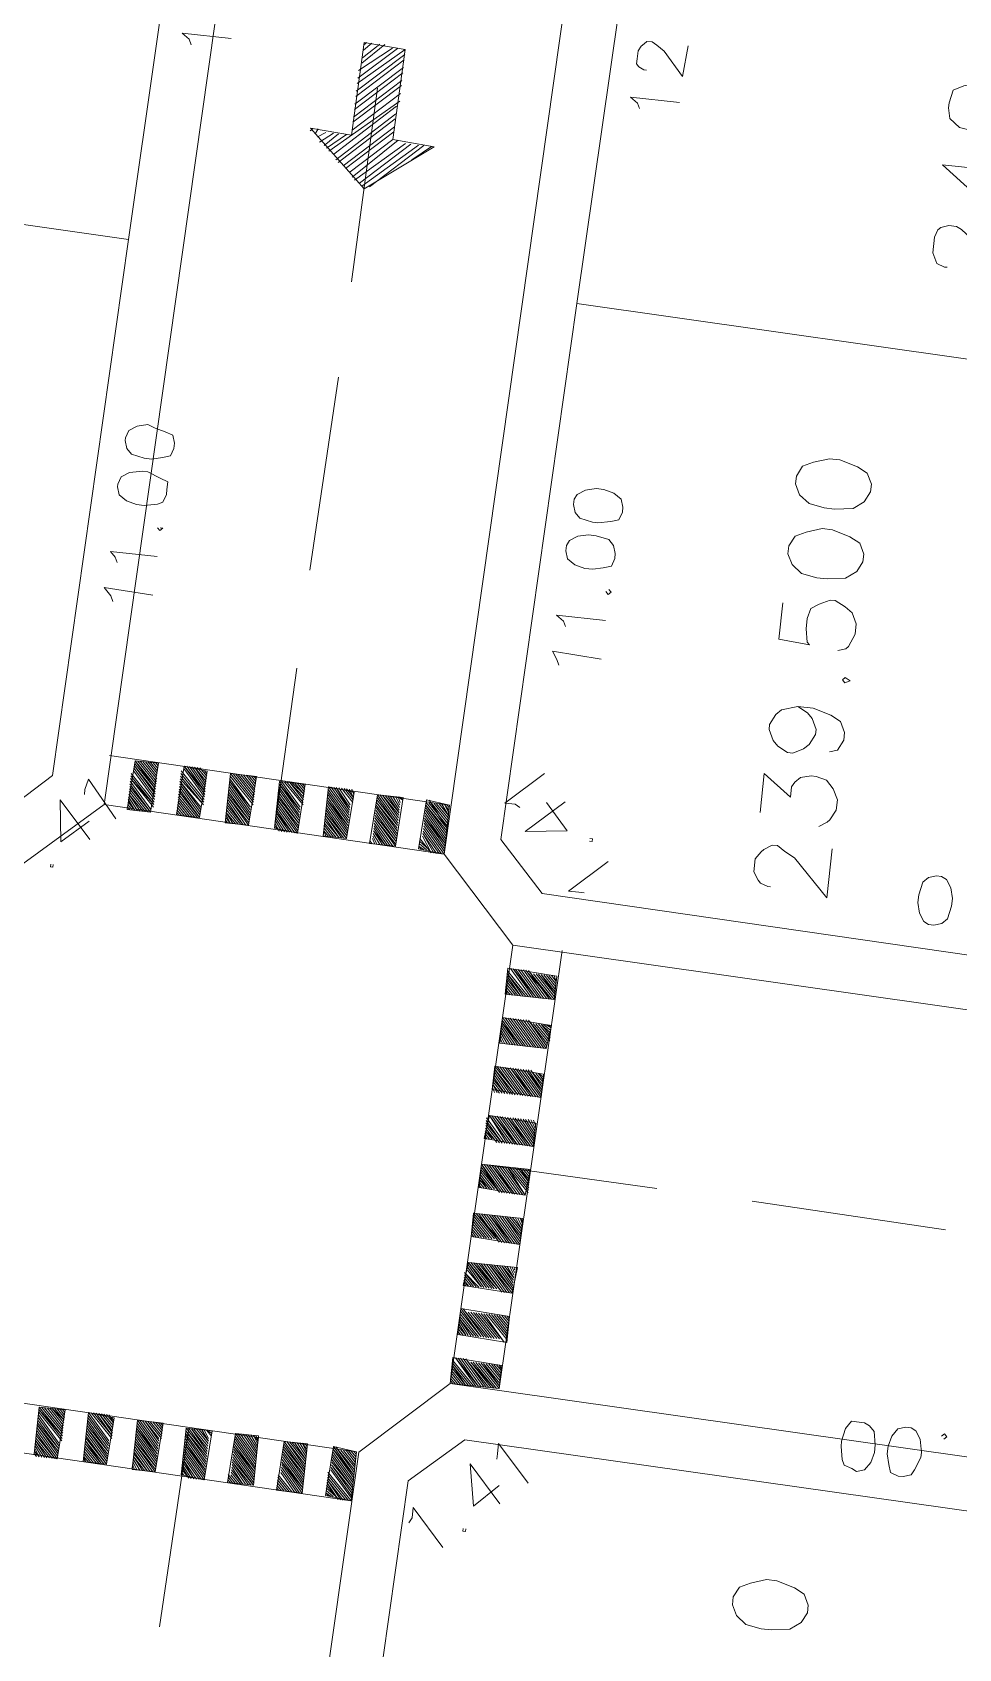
# Model space of a CAD drawing. Header units: metres. Extents: x -977055 to 805873, y -1033982 to 242021.
# Drawn here: x 2523.39 to 2542.32, y 865.4 to 898.43 of the extents above; entities that cross this region are included whole.
import ezdxf

# ---------------------------------------------------------------- set-up
doc = ezdxf.new("R2010")
doc.units = ezdxf.units.M
for name, color, linetype in [('PDF_acera', 7, 'Continuous'), ('PDF_areas por lote', 7, 'Continuous'), ('PDF_COTAS', 7, 'Continuous'), ('PDF_linea de centro', 7, 'Continuous'), ('PDF_LOTES', 7, 'Continuous'), ('PDF_PASO DE CEBRA', 7, 'Continuous'), ('PDF_VIAS', 7, 'Continuous')]:
    doc.layers.add(name, color=color, linetype=linetype)

# ---------------------------------------------------------------- blocks, each defined once
blk = doc.blocks.new('CALLE')
at = {"layer": 'PDF_acera', "lineweight": 9}
for points in [[(-129.421152, -59.69376), (-128.0664, -58.42368), (-71.378496, -60.3288), (-70.108416, -61.683552), (-71.166816, -92.800512), (-72.521568, -94.070592), (-129.209472, -92.165472), (-130.479552, -90.768384)], [(-129.421152, -97.753824), (-72.690912, -99.658944), (-71.420832, -101.013696), (-72.479232, -132.130656), (-73.833984, -133.400736), (-130.564224, -131.495616), (-131.834304, -130.140864), (-130.775904, -99.023904)]]:
    blk.add_lwpolyline(points, close=True, dxfattribs=at)
blk.add_lwpolyline([(-236.319552, -99.828288), (-218.538432, -128.48976), (-140.386176, -131.156928), (-139.031424, -129.886848), (-137.973024, -98.769888), (-139.243104, -97.415136), (-233.102016, -94.1976)], dxfattribs=at)
at = {"layer": 'PDF_areas por lote', "lineweight": 9}
for points in [[(-129.378816, -103.08816), (-129.378816, -103.045824), (-129.33648, -102.918816), (-129.294144, -102.87648), (-129.167136, -102.791808), (-128.955456, -102.791808), (-128.828448, -102.87648), (-128.786112, -102.918816), (-128.70144, -103.045824), (-128.70144, -103.130496), (-128.786112, -103.257504), (-128.870784, -103.426848), (-129.463488, -104.019552), (-128.659104, -104.019552)], [(-128.193408, -102.791808), (-127.558368, -102.791808), (-127.897056, -103.257504), (-127.727712, -103.257504), (-127.64304, -103.29984), (-127.558368, -103.384512), (-127.516032, -103.553856), (-127.516032, -103.638528), (-127.558368, -103.807872), (-127.685376, -103.93488), (-127.85472, -104.019552), (-128.024064, -104.019552), (-128.193408, -103.93488), (-128.235744, -103.892544), (-128.320416, -103.765536)], [(-126.415296, -103.215168), (-126.499968, -103.384512), (-126.58464, -103.469184), (-126.753984, -103.553856), (-126.838656, -103.553856), (-127.008, -103.469184), (-127.092672, -103.384512), (-127.177344, -103.215168), (-127.177344, -103.130496), (-127.092672, -102.961152), (-127.008, -102.87648), (-126.838656, -102.791808), (-126.753984, -102.791808), (-126.58464, -102.87648), (-126.499968, -102.961152), (-126.415296, -103.215168), (-126.415296, -103.469184), (-126.499968, -103.765536), (-126.58464, -103.93488), (-126.753984, -104.019552), (-126.880992, -104.019552), (-127.050336, -103.93488), (-127.092672, -103.807872)], [(-124.764192, -102.791808), (-125.356896, -102.791808), (-125.399232, -103.29984), (-125.356896, -103.257504), (-125.145216, -103.215168), (-124.975872, -103.215168), (-124.806528, -103.257504), (-124.721856, -103.384512), (-124.637184, -103.553856), (-124.637184, -103.638528), (-124.721856, -103.807872), (-124.806528, -103.93488), (-124.975872, -104.019552), (-125.145216, -104.019552), (-125.356896, -103.93488), (-125.399232, -103.892544), (-125.441568, -103.765536)], [(-119.048832, -104.866272), (-119.048832, -104.823936), (-119.006496, -104.696928), (-118.921824, -104.654592), (-118.837152, -104.612256), (-118.583136, -104.612256), (-118.456128, -104.654592), (-118.413792, -104.696928), (-118.371456, -104.823936), (-118.371456, -104.950944), (-118.413792, -105.035616), (-118.5408, -105.20496), (-119.091168, -105.797664), (-118.286784, -105.797664)], [(-117.397728, -105.797664), (-117.397728, -104.612256), (-117.948096, -105.374304), (-117.101376, -105.374304)]]:
    blk.add_lwpolyline(points, dxfattribs=at)
for points in [[(-123.959808, -102.791808), (-124.129152, -102.87648), (-124.25616, -103.045824), (-124.298496, -103.29984), (-124.298496, -103.469184), (-124.25616, -103.765536), (-124.129152, -103.93488), (-123.959808, -104.019552), (-123.8328, -104.019552), (-123.663456, -103.93488), (-123.578784, -103.765536), (-123.494112, -103.469184), (-123.494112, -103.29984), (-123.578784, -103.045824), (-123.663456, -102.87648), (-123.8328, -102.791808)], [(-122.816736, -102.791808), (-122.98608, -102.87648), (-123.113088, -103.045824), (-123.155424, -103.29984), (-123.155424, -103.469184), (-123.113088, -103.765536), (-122.98608, -103.93488), (-122.816736, -104.019552), (-122.689728, -104.019552), (-122.520384, -103.93488), (-122.435712, -103.765536), (-122.35104, -103.469184), (-122.35104, -103.29984), (-122.435712, -103.045824), (-122.520384, -102.87648), (-122.689728, -102.791808)], [(-141.063552, -103.7232), (-141.232896, -103.807872), (-141.359904, -103.977216), (-141.40224, -104.231232), (-141.40224, -104.400576), (-141.359904, -104.696928), (-141.232896, -104.866272), (-141.063552, -104.950944), (-140.936544, -104.950944), (-140.7672, -104.866272), (-140.682528, -104.696928), (-140.597856, -104.400576), (-140.597856, -104.231232), (-140.682528, -103.977216), (-140.7672, -103.807872), (-140.936544, -103.7232)], [(-125.907264, -103.892544), (-125.9496, -103.93488), (-125.907264, -104.019552), (-125.864928, -103.93488)], [(-116.466336, -104.612256), (-116.63568, -104.654592), (-116.762688, -104.823936), (-116.805024, -105.120288), (-116.805024, -105.289632), (-116.762688, -105.543648), (-116.63568, -105.755328), (-116.466336, -105.797664), (-116.381664, -105.797664), (-116.169984, -105.755328), (-116.085312, -105.543648), (-116.00064, -105.289632), (-116.00064, -105.120288), (-116.085312, -104.823936), (-116.169984, -104.654592), (-116.381664, -104.612256)]]:
    blk.add_lwpolyline(points, close=True, dxfattribs=at)
at = {"layer": 'PDF_COTAS', "lineweight": 9}
for points in [[(-130.267872, -91.403424), (-130.310208, -91.403424), (-130.310208, -91.44576), (-130.267872, -91.44576)], [(-129.802176, -91.996128), (-129.209472, -91.44576), (-129.886848, -91.530432), (-129.505824, -91.953792)], [(-125.907264, -91.953792), (-125.822592, -91.911456), (-125.695584, -91.784448), (-125.73792, -92.588832)], [(-129.082464, -91.826784), (-128.997792, -91.826784), (-128.828448, -91.86912), (-129.421152, -92.377152)], [(-125.272224, -91.953792), (-125.187552, -91.911456), (-125.10288, -91.826784), (-125.10288, -92.588832)], [(-116.762688, -92.250144), (-116.678016, -92.207808), (-116.593344, -92.0808), (-116.593344, -92.885184)], [(-124.637184, -92.546496), (-124.67952, -92.588832), (-124.637184, -92.631168), (-124.637184, -92.588832)], [(-140.301504, -98.346528), (-140.216832, -98.388864), (-140.047488, -98.388864), (-140.640192, -98.939232)], [(-128.532096, -98.896896), (-128.48976, -98.812224), (-128.48976, -98.64288), (-127.939392, -99.235584)], [(-128.362752, -99.616608), (-128.91312, -99.023904), (-128.828448, -99.70128), (-128.405088, -99.320256)], [(-126.16128, -99.27792), (-126.076608, -99.235584), (-125.9496, -99.150912), (-125.991936, -99.955296)], [(-125.52624, -99.320256), (-125.441568, -99.27792), (-125.356896, -99.150912), (-125.356896, -99.955296)], [(-140.301504, -99.235584), (-140.34384, -99.235584), (-140.34384, -99.27792), (-140.301504, -99.27792)], [(-139.835808, -99.785952), (-139.243104, -99.235584), (-139.92048, -99.362592), (-139.539456, -99.743616)], [(-139.116096, -99.658944), (-139.031424, -99.658944), (-138.86208, -99.658944), (-139.454784, -100.209312)], [(-117.016704, -99.616608), (-116.932032, -99.574272), (-116.84736, -99.447264), (-116.84736, -100.251648)], [(-116.381664, -99.658944), (-116.381664, -99.616608), (-116.339328, -99.531936), (-116.296992, -99.4896), (-116.21232, -99.4896), (-116.085312, -99.4896), (-116.00064, -99.531936), (-115.958304, -99.574272), (-115.915968, -99.616608), (-115.915968, -99.70128), (-115.958304, -99.785952), (-116.042976, -99.91296), (-116.424, -100.251648), (-115.915968, -100.293984)], [(-129.802176, -100.082304), (-129.802176, -99.997632), (-129.802176, -99.828288), (-129.251808, -100.420992)], [(-124.8912, -99.91296), (-124.933536, -99.955296), (-124.8912, -99.997632), (-124.848864, -99.955296)], [(-128.955456, -100.082304), (-128.955456, -100.12464), (-128.91312, -100.12464), (-128.91312, -100.082304)], [(-138.01536, -106.856064), (-137.973024, -106.8984), (-137.930688, -106.856064), (-137.973024, -106.813728)]]:
    blk.add_lwpolyline(points, dxfattribs=at)
for points in [[(-124.04448, -91.826784), (-124.171488, -91.86912), (-124.25616, -91.996128), (-124.298496, -92.165472), (-124.298496, -92.29248), (-124.25616, -92.50416), (-124.213824, -92.588832), (-124.086816, -92.631168), (-124.002144, -92.631168), (-123.875136, -92.631168), (-123.8328, -92.50416), (-123.748128, -92.29248), (-123.748128, -92.207808), (-123.790464, -91.996128), (-123.875136, -91.86912), (-124.002144, -91.826784)], [(-123.282432, -91.86912), (-123.40944, -91.911456), (-123.494112, -91.996128), (-123.536448, -92.207808), (-123.536448, -92.334816), (-123.494112, -92.50416), (-123.451776, -92.631168), (-123.324768, -92.673504), (-123.240096, -92.673504), (-123.113088, -92.631168), (-123.070752, -92.50416), (-123.028416, -92.334816), (-122.98608, -92.207808), (-123.028416, -92.038464), (-123.113088, -91.911456), (-123.240096, -91.86912)], [(-124.298496, -99.193248), (-124.425504, -99.235584), (-124.510176, -99.362592), (-124.552512, -99.531936), (-124.552512, -99.658944), (-124.510176, -99.828288), (-124.46784, -99.955296), (-124.340832, -99.997632), (-124.25616, -99.997632), (-124.129152, -99.955296), (-124.04448, -99.870624), (-124.002144, -99.658944), (-124.002144, -99.531936), (-124.04448, -99.362592), (-124.129152, -99.235584), (-124.213824, -99.193248)], [(-123.536448, -99.235584), (-123.663456, -99.27792), (-123.748128, -99.362592), (-123.790464, -99.574272), (-123.790464, -99.658944), (-123.748128, -99.870624), (-123.705792, -99.997632), (-123.578784, -100.039968), (-123.494112, -100.039968), (-123.367104, -99.997632), (-123.282432, -99.870624), (-123.240096, -99.70128), (-123.240096, -99.574272), (-123.282432, -99.404928), (-123.367104, -99.27792), (-123.451776, -99.235584)], [(-138.692736, -105.501312), (-138.6504, -105.62832), (-138.523392, -105.712992), (-138.354048, -105.755328), (-138.22704, -105.755328), (-138.01536, -105.712992), (-137.930688, -105.62832), (-137.888352, -105.543648), (-137.888352, -105.458976), (-137.888352, -105.331968), (-138.01536, -105.247296), (-138.22704, -105.20496), (-138.311712, -105.20496), (-138.523392, -105.247296), (-138.608064, -105.289632), (-138.6504, -105.41664)], [(-129.717504, -105.797664), (-129.675168, -105.924672), (-129.590496, -106.009344), (-129.378816, -106.05168), (-129.251808, -106.05168), (-129.082464, -106.009344), (-128.955456, -105.924672), (-128.91312, -105.84), (-128.91312, -105.755328), (-128.955456, -105.62832), (-129.040128, -105.543648), (-129.251808, -105.501312), (-129.378816, -105.501312), (-129.54816, -105.543648), (-129.675168, -105.62832), (-129.717504, -105.712992)], [(-138.692736, -106.26336), (-138.6504, -106.390368), (-138.565728, -106.432704), (-138.354048, -106.517376), (-138.269376, -106.517376), (-138.057696, -106.47504), (-137.930688, -106.390368), (-137.888352, -106.305696), (-137.888352, -106.221024), (-137.930688, -106.094016), (-138.057696, -106.009344), (-138.22704, -105.967008), (-138.354048, -105.967008), (-138.523392, -106.009344), (-138.6504, -106.05168), (-138.692736, -106.178688)]]:
    blk.add_lwpolyline(points, close=True, dxfattribs=at)
at = {"layer": 'PDF_linea de centro', "lineweight": 9}
for points in [[(-139.158432, -94.62096), (-142.418304, -94.493952)], [(-126.669312, -95.04432), (-129.294144, -94.959648)], [(-121.885344, -95.213664), (-125.060544, -95.086656)], [(-117.143712, -95.340672), (-120.318912, -95.256)], [(-134.374464, -98.896896), (-134.459136, -101.775744)], [(-134.501472, -103.342176), (-134.62848, -106.517376)]]:
    blk.add_lwpolyline(points, dxfattribs=at)
at = {"layer": 'PDF_LOTES', "lineweight": 20}
for points in [[(-120.02256, -91.572768), (-128.828448, -91.276416), (-129.590496, -90.472032), (-129.082464, -75.273408), (-119.472192, -75.56976)], [(-120.02256, -91.572768), (-110.412288, -91.911456), (-109.904256, -75.908448), (-119.472192, -75.56976)], [(-148.980384, -113.968512), (-139.370112, -114.3072), (-138.86208, -99.108576), (-139.624128, -98.261856), (-148.430016, -97.965504)], [(-120.826944, -114.94224), (-130.437216, -114.603552), (-129.886848, -99.404928), (-129.082464, -98.64288), (-120.276576, -98.939232)], [(-120.826944, -114.94224), (-111.216672, -115.238592), (-110.666304, -99.27792), (-120.276576, -98.939232)]]:
    blk.add_lwpolyline(points, close=True, dxfattribs=at)
at = {"layer": 'PDF_PASO DE CEBRA', "lineweight": 9}
for points in [[(-139.835808, -91.742112), (-140.047488, -97.3728), (-139.624128, -96.94944)], [(-139.243104, -97.3728), (-139.031424, -91.784448)], [(-139.835808, -92.165472), (-139.878144, -92.207808)], [(-139.793472, -92.165472), (-139.878144, -92.250144), (-139.751136, -92.165472)], [(-139.878144, -92.29248), (-139.7088, -92.165472)], [(-139.878144, -92.334816), (-139.666464, -92.165472)], [(-139.878144, -92.377152), (-139.624128, -92.165472), (-139.878144, -92.419488)], [(-139.878144, -92.461824), (-139.581792, -92.165472)], [(-139.539456, -92.165472), (-139.878144, -92.50416), (-139.49712, -92.165472)], [(-139.878144, -92.546496), (-139.454784, -92.165472)], [(-139.835808, -92.546496), (-139.412448, -92.165472)], [(-139.793472, -92.546496), (-139.370112, -92.165472), (-139.751136, -92.546496)], [(-139.327776, -92.165472), (-139.7088, -92.546496), (-139.28544, -92.165472)], [(-139.666464, -92.546496), (-139.243104, -92.165472)], [(-139.624128, -92.546496), (-139.200768, -92.165472)], [(-139.581792, -92.588832), (-139.158432, -92.165472)], [(-139.539456, -92.588832), (-139.116096, -92.165472), (-139.49712, -92.588832), (-139.07376, -92.165472)], [(-139.454784, -92.588832), (-139.07376, -92.207808)], [(-139.412448, -92.588832), (-139.07376, -92.250144)], [(-139.370112, -92.588832), (-139.07376, -92.29248)], [(-129.209472, -92.165472), (-129.421152, -97.753824), (-128.997792, -97.3728)], [(-128.616768, -97.753824), (-128.405088, -92.165472)], [(-139.327776, -92.588832), (-139.07376, -92.334816)], [(-139.28544, -92.588832), (-139.07376, -92.377152), (-139.243104, -92.588832), (-139.07376, -92.419488)], [(-139.200768, -92.588832), (-139.07376, -92.461824)], [(-139.158432, -92.588832), (-139.07376, -92.50416)], [(-139.116096, -92.588832), (-139.07376, -92.546496)], [(-139.07376, -92.588832), (-139.07376, -92.588832)], [(-129.251808, -92.546496), (-129.209472, -92.546496), (-129.251808, -92.588832)], [(-129.251808, -92.631168), (-129.167136, -92.546496)], [(-129.1248, -92.546496), (-129.251808, -92.673504), (-129.082464, -92.546496)], [(-129.251808, -92.71584), (-129.040128, -92.546496)], [(-129.251808, -92.758176), (-128.997792, -92.546496), (-129.251808, -92.800512)], [(-129.251808, -92.842848), (-128.955456, -92.546496)], [(-129.251808, -92.885184), (-128.91312, -92.546496)], [(-128.870784, -92.546496), (-129.251808, -92.92752), (-128.828448, -92.546496)], [(-129.209472, -92.92752), (-128.786112, -92.546496)], [(-129.167136, -92.969856), (-128.743776, -92.546496), (-129.1248, -92.969856), (-128.70144, -92.546496)], [(-129.082464, -92.969856), (-128.659104, -92.546496)], [(-129.040128, -92.969856), (-128.616768, -92.588832)], [(-128.997792, -92.969856), (-128.574432, -92.588832)], [(-128.955456, -92.969856), (-128.532096, -92.588832), (-128.91312, -92.969856)], [(-128.48976, -92.588832), (-128.870784, -92.969856), (-128.447424, -92.588832), (-128.828448, -92.969856)], [(-128.786112, -92.969856), (-128.447424, -92.631168)], [(-128.743776, -92.969856), (-128.447424, -92.673504)], [(-128.70144, -92.969856), (-128.447424, -92.71584)], [(-128.659104, -92.969856), (-128.447424, -92.758176)], [(-128.616768, -92.969856), (-128.447424, -92.800512), (-128.616768, -92.969856)], [(-128.574432, -92.969856), (-128.447424, -92.842848)], [(-139.878144, -92.969856), (-139.878144, -92.969856)], [(-139.835808, -92.969856), (-139.878144, -93.012192), (-139.793472, -92.969856), (-139.878144, -93.054528)], [(-139.878144, -93.096864), (-139.751136, -92.969856)], [(-139.878144, -93.1392), (-139.7088, -92.969856)], [(-139.878144, -93.181536), (-139.666464, -92.969856)], [(-139.878144, -93.223872), (-139.624128, -92.969856)], [(-139.581792, -92.969856), (-139.878144, -93.266208), (-139.539456, -92.969856), (-139.878144, -93.308544)], [(-139.49712, -92.969856), (-139.878144, -93.35088), (-139.454784, -92.969856)], [(-139.835808, -93.35088), (-139.412448, -92.969856)], [(-139.793472, -93.35088), (-139.370112, -92.969856)], [(-139.751136, -93.35088), (-139.327776, -92.969856), (-139.7088, -93.35088)], [(-139.28544, -92.969856), (-139.666464, -93.35088), (-139.243104, -92.969856)], [(-139.624128, -93.35088), (-139.200768, -92.969856)], [(-139.581792, -93.35088), (-139.158432, -92.969856)], [(-139.539456, -93.35088), (-139.116096, -92.969856)], [(-139.49712, -93.35088), (-139.07376, -92.969856)], [(-139.454784, -93.393216), (-139.07376, -93.012192)], [(-139.07376, -93.054528), (-139.412448, -93.393216), (-139.07376, -93.096864)], [(-128.532096, -92.969856), (-128.447424, -92.885184)], [(-128.48976, -92.969856), (-128.447424, -92.92752)], [(-128.447424, -92.969856), (-128.447424, -92.969856)], [(-139.370112, -93.393216), (-139.07376, -93.1392), (-139.327776, -93.393216)], [(-139.28544, -93.393216), (-139.07376, -93.181536)], [(-139.243104, -93.393216), (-139.07376, -93.223872)], [(-139.07376, -93.266208), (-139.200768, -93.393216), (-139.07376, -93.308544)], [(-139.158432, -93.393216), (-139.116096, -93.35088)], [(-129.251808, -93.35088), (-129.251808, -93.35088)], [(-129.251808, -93.393216), (-129.209472, -93.35088)], [(-129.251808, -93.435552), (-129.167136, -93.35088), (-129.251808, -93.435552)], [(-129.251808, -93.477888), (-129.1248, -93.35088)], [(-129.251808, -93.520224), (-129.082464, -93.35088)], [(-129.251808, -93.56256), (-129.040128, -93.35088)], [(-129.251808, -93.604896), (-128.997792, -93.35088)], [(-129.251808, -93.647232), (-128.955456, -93.35088)], [(-129.251808, -93.689568), (-128.91312, -93.35088), (-129.251808, -93.689568)], [(-128.870784, -93.35088), (-129.251808, -93.731904), (-128.828448, -93.35088)], [(-129.209472, -93.731904), (-128.786112, -93.35088)], [(-129.167136, -93.731904), (-128.743776, -93.35088)], [(-129.1248, -93.731904), (-128.70144, -93.35088), (-129.082464, -93.731904)], [(-128.659104, -93.35088), (-129.040128, -93.77424), (-128.616768, -93.35088)], [(-128.997792, -93.77424), (-128.574432, -93.35088)], [(-128.955456, -93.77424), (-128.532096, -93.35088)], [(-139.116096, -93.393216), (-139.116096, -93.393216)], [(-128.91312, -93.77424), (-128.48976, -93.393216)], [(-128.870784, -93.77424), (-128.447424, -93.393216), (-128.828448, -93.77424), (-128.447424, -93.435552)], [(-128.786112, -93.77424), (-128.447424, -93.477888)], [(-128.743776, -93.77424), (-128.447424, -93.520224)], [(-128.70144, -93.77424), (-128.447424, -93.56256), (-128.659104, -93.77424)], [(-128.616768, -93.77424), (-128.447424, -93.604896)], [(-128.447424, -93.647232), (-128.574432, -93.77424), (-128.48976, -93.689568)], [(-139.92048, -93.77424), (-139.878144, -93.77424)], [(-139.92048, -93.816576), (-139.835808, -93.77424)], [(-139.92048, -93.858912), (-139.793472, -93.77424)], [(-139.92048, -93.901248), (-139.751136, -93.77424)], [(-139.92048, -93.943584), (-139.7088, -93.77424), (-139.92048, -93.98592)], [(-139.666464, -93.77424), (-139.92048, -94.028256), (-139.624128, -93.77424)], [(-139.92048, -94.070592), (-139.581792, -93.77424)], [(-139.92048, -94.112928), (-139.539456, -93.77424)], [(-139.92048, -94.155264), (-139.49712, -93.77424), (-139.878144, -94.155264)], [(-139.454784, -93.77424), (-139.835808, -94.155264), (-139.412448, -93.77424)], [(-139.793472, -94.155264), (-139.370112, -93.77424)], [(-139.751136, -94.155264), (-139.327776, -93.77424)], [(-139.7088, -94.155264), (-139.28544, -93.77424)], [(-139.666464, -94.155264), (-139.243104, -93.77424), (-139.624128, -94.155264), (-139.200768, -93.77424)], [(-139.581792, -94.155264), (-139.158432, -93.77424)], [(-139.539456, -94.155264), (-139.116096, -93.77424)], [(-139.49712, -94.155264), (-139.116096, -93.816576)], [(-139.454784, -94.155264), (-139.116096, -93.858912)], [(-139.412448, -94.155264), (-139.116096, -93.901248), (-139.370112, -94.155264)], [(-128.532096, -93.77424), (-128.48976, -93.731904)], [(-128.48976, -93.77424), (-128.48976, -93.77424)], [(-139.370112, -94.1976), (-139.116096, -93.943584)], [(-139.327776, -94.1976), (-139.116096, -93.98592)], [(-139.28544, -94.1976), (-139.116096, -94.028256)], [(-139.243104, -94.1976), (-139.116096, -94.070592)], [(-139.200768, -94.1976), (-139.116096, -94.112928)], [(-139.158432, -94.1976), (-139.116096, -94.155264), (-139.158432, -94.1976)], [(-129.294144, -94.155264), (-129.294144, -94.155264)], [(-129.294144, -94.1976), (-129.251808, -94.155264)], [(-129.209472, -94.155264), (-129.294144, -94.239936), (-129.167136, -94.155264)], [(-129.294144, -94.282272), (-129.1248, -94.155264), (-129.294144, -94.324608)], [(-129.294144, -94.366944), (-129.082464, -94.155264)], [(-129.294144, -94.40928), (-129.040128, -94.155264)], [(-128.997792, -94.155264), (-129.294144, -94.451616), (-128.955456, -94.155264)], [(-129.294144, -94.493952), (-128.91312, -94.155264)], [(-129.294144, -94.536288), (-128.870784, -94.155264), (-129.251808, -94.536288)], [(-128.828448, -94.155264), (-129.209472, -94.536288), (-128.786112, -94.155264)], [(-129.167136, -94.536288), (-128.743776, -94.155264)], [(-129.1248, -94.536288), (-128.70144, -94.155264)], [(-129.082464, -94.536288), (-128.659104, -94.155264)], [(-129.040128, -94.536288), (-128.616768, -94.155264), (-128.997792, -94.536288), (-128.574432, -94.155264)], [(-128.955456, -94.578624), (-128.532096, -94.155264)], [(-128.91312, -94.578624), (-128.48976, -94.155264)], [(-128.870784, -94.578624), (-128.48976, -94.1976)], [(-128.828448, -94.578624), (-128.48976, -94.239936)], [(-128.786112, -94.578624), (-128.48976, -94.282272)], [(-128.743776, -94.578624), (-128.48976, -94.324608), (-128.743776, -94.578624)], [(-128.70144, -94.578624), (-128.48976, -94.366944)], [(-128.659104, -94.578624), (-128.48976, -94.40928)], [(-139.962816, -94.705632), (-139.793472, -94.578624)], [(-139.962816, -94.747968), (-139.751136, -94.578624)], [(-139.7088, -94.578624), (-139.962816, -94.790304), (-139.666464, -94.578624), (-139.962816, -94.83264)], [(-139.962816, -94.874976), (-139.624128, -94.578624)], [(-139.962816, -94.917312), (-139.581792, -94.578624)], [(-139.962816, -94.959648), (-139.539456, -94.578624)], [(-139.92048, -94.578624), (-139.92048, -94.578624)], [(-139.92048, -94.62096), (-139.878144, -94.578624)], [(-139.92048, -94.663296), (-139.835808, -94.578624)], [(-139.92048, -94.959648), (-139.49712, -94.578624)], [(-139.878144, -94.959648), (-139.454784, -94.578624)], [(-139.835808, -94.959648), (-139.412448, -94.578624), (-139.793472, -94.959648), (-139.370112, -94.578624)], [(-139.751136, -94.959648), (-139.327776, -94.578624)], [(-139.7088, -94.959648), (-139.28544, -94.578624)], [(-139.666464, -94.959648), (-139.243104, -94.578624)], [(-139.624128, -94.959648), (-139.200768, -94.578624), (-139.581792, -94.959648)], [(-139.158432, -94.578624), (-139.539456, -94.959648), (-139.158432, -94.62096)], [(-139.49712, -94.959648), (-139.158432, -94.663296), (-139.454784, -94.959648)], [(-128.616768, -94.578624), (-128.48976, -94.451616)], [(-128.574432, -94.578624), (-128.48976, -94.493952)], [(-128.48976, -94.536288), (-128.532096, -94.578624), (-128.48976, -94.578624)], [(-139.412448, -94.959648), (-139.158432, -94.705632)], [(-139.370112, -94.959648), (-139.158432, -94.747968)], [(-139.158432, -94.790304), (-139.327776, -94.959648), (-139.158432, -94.83264)], [(-139.28544, -94.959648), (-139.158432, -94.874976)], [(-139.243104, -95.001984), (-139.158432, -94.917312), (-139.200768, -95.001984)], [(-139.158432, -95.001984), (-139.158432, -94.959648)], [(-129.33648, -95.04432), (-129.209472, -94.959648)], [(-129.33648, -95.086656), (-129.167136, -94.959648)], [(-129.33648, -95.128992), (-129.1248, -94.959648)], [(-129.33648, -95.171328), (-129.082464, -94.959648)], [(-129.33648, -95.213664), (-129.040128, -94.959648), (-129.33648, -95.256), (-128.997792, -94.959648)], [(-129.33648, -95.298336), (-128.955456, -94.959648)], [(-129.33648, -95.340672), (-128.91312, -94.959648)], [(-129.294144, -94.959648), (-129.294144, -95.001984), (-129.251808, -94.959648)], [(-129.294144, -95.340672), (-128.870784, -94.959648)], [(-129.251808, -95.340672), (-128.828448, -94.959648), (-129.209472, -95.340672)], [(-128.786112, -94.959648), (-129.167136, -95.340672), (-128.743776, -94.959648)], [(-129.1248, -95.340672), (-128.70144, -94.959648)], [(-129.082464, -95.340672), (-128.659104, -94.959648)], [(-129.040128, -95.340672), (-128.616768, -94.959648)], [(-128.997792, -95.340672), (-128.574432, -94.959648), (-128.955456, -95.340672), (-128.532096, -94.959648)], [(-128.91312, -95.340672), (-128.532096, -95.001984)], [(-128.870784, -95.383008), (-128.532096, -95.04432)], [(-128.828448, -95.383008), (-128.532096, -95.086656)], [(-128.786112, -95.383008), (-128.532096, -95.128992), (-128.743776, -95.383008)], [(-128.532096, -95.171328), (-128.70144, -95.383008), (-128.532096, -95.213664)], [(-139.962816, -95.340672), (-139.962816, -95.340672)], [(-139.962816, -95.383008), (-139.92048, -95.340672)], [(-139.962816, -95.425344), (-139.878144, -95.340672)], [(-139.962816, -95.46768), (-139.835808, -95.340672)], [(-139.962816, -95.510016), (-139.835808, -95.383008)], [(-139.962816, -95.552352), (-139.793472, -95.383008)], [(-139.751136, -95.383008), (-139.962816, -95.594688), (-139.7088, -95.383008)], [(-139.962816, -95.637024), (-139.666464, -95.383008)], [(-139.962816, -95.67936), (-139.624128, -95.383008), (-139.962816, -95.721696)], [(-139.581792, -95.383008), (-139.962816, -95.764032), (-139.539456, -95.383008)], [(-139.92048, -95.764032), (-139.49712, -95.383008)], [(-139.878144, -95.764032), (-139.454784, -95.383008)], [(-139.835808, -95.764032), (-139.412448, -95.383008)], [(-139.793472, -95.764032), (-139.370112, -95.383008), (-139.751136, -95.764032), (-139.327776, -95.383008)], [(-139.7088, -95.764032), (-139.28544, -95.383008)], [(-139.666464, -95.764032), (-139.243104, -95.383008)], [(-139.624128, -95.764032), (-139.200768, -95.383008)], [(-139.581792, -95.764032), (-139.158432, -95.383008)], [(-139.539456, -95.764032), (-139.158432, -95.425344)], [(-139.49712, -95.764032), (-139.158432, -95.46768), (-139.49712, -95.764032)], [(-128.659104, -95.383008), (-128.532096, -95.256)], [(-128.616768, -95.383008), (-128.532096, -95.298336)], [(-128.574432, -95.383008), (-128.532096, -95.340672), (-128.532096, -95.383008)], [(-139.454784, -95.764032), (-139.158432, -95.510016)], [(-139.412448, -95.764032), (-139.158432, -95.552352)], [(-139.370112, -95.764032), (-139.158432, -95.594688)], [(-139.327776, -95.764032), (-139.158432, -95.637024)], [(-139.28544, -95.764032), (-139.158432, -95.67936), (-139.243104, -95.764032), (-139.158432, -95.721696)], [(-139.200768, -95.764032), (-139.158432, -95.764032)], [(-129.33648, -95.764032), (-129.294144, -95.764032)], [(-129.33648, -95.806368), (-129.251808, -95.764032), (-129.33648, -95.848704)], [(-129.33648, -95.89104), (-129.209472, -95.764032)], [(-129.33648, -95.933376), (-129.167136, -95.764032)], [(-129.33648, -95.975712), (-129.1248, -95.764032)], [(-129.082464, -95.764032), (-129.33648, -96.018048), (-129.040128, -95.764032)], [(-129.33648, -96.060384), (-128.997792, -95.764032), (-129.33648, -96.10272)], [(-128.955456, -95.764032), (-129.33648, -96.145056), (-128.91312, -95.764032)], [(-129.294144, -96.145056), (-128.870784, -95.764032)], [(-129.251808, -96.145056), (-128.828448, -95.764032)], [(-129.209472, -96.145056), (-128.786112, -95.764032)], [(-129.167136, -96.145056), (-128.743776, -95.764032), (-129.1248, -96.145056), (-128.70144, -95.764032)], [(-129.082464, -96.145056), (-128.659104, -95.764032)], [(-129.040128, -96.145056), (-128.616768, -95.764032)], [(-128.997792, -96.145056), (-128.574432, -95.764032)], [(-128.955456, -96.145056), (-128.532096, -95.764032)], [(-128.91312, -96.145056), (-128.532096, -95.806368)], [(-128.532096, -95.848704), (-128.870784, -96.145056), (-128.532096, -95.89104), (-128.828448, -96.145056)], [(-128.786112, -96.145056), (-128.532096, -95.933376)], [(-128.743776, -96.187392), (-128.532096, -95.975712)], [(-140.005152, -96.145056), (-140.005152, -96.145056)], [(-140.005152, -96.187392), (-139.962816, -96.145056)], [(-140.005152, -96.229728), (-139.92048, -96.145056)], [(-140.005152, -96.272064), (-139.878144, -96.145056)], [(-140.005152, -96.3144), (-139.835808, -96.145056)], [(-140.005152, -96.356736), (-139.793472, -96.145056), (-140.005152, -96.356736)], [(-140.005152, -96.399072), (-139.751136, -96.145056)], [(-140.005152, -96.441408), (-139.7088, -96.187392)], [(-140.005152, -96.483744), (-139.666464, -96.187392)], [(-140.005152, -96.52608), (-139.624128, -96.187392)], [(-140.005152, -96.568416), (-139.581792, -96.187392)], [(-139.962816, -96.568416), (-139.539456, -96.187392), (-139.92048, -96.568416), (-139.49712, -96.187392)], [(-139.878144, -96.568416), (-139.454784, -96.187392)], [(-139.835808, -96.568416), (-139.412448, -96.187392)], [(-139.793472, -96.568416), (-139.370112, -96.187392)], [(-139.751136, -96.568416), (-139.327776, -96.187392), (-139.7088, -96.568416)], [(-139.28544, -96.187392), (-139.666464, -96.568416), (-139.243104, -96.187392)], [(-139.624128, -96.568416), (-139.200768, -96.187392)], [(-139.581792, -96.568416), (-139.200768, -96.229728), (-139.539456, -96.568416)], [(-139.49712, -96.568416), (-139.200768, -96.272064)], [(-128.70144, -96.187392), (-128.532096, -96.018048)], [(-128.532096, -96.060384), (-128.659104, -96.187392), (-128.532096, -96.10272)], [(-128.616768, -96.187392), (-128.532096, -96.145056)], [(-128.574432, -96.187392), (-128.574432, -96.145056)], [(-139.200768, -96.3144), (-139.454784, -96.568416), (-139.200768, -96.356736)], [(-139.412448, -96.568416), (-139.200768, -96.399072)], [(-139.370112, -96.568416), (-139.200768, -96.441408)], [(-139.327776, -96.568416), (-139.200768, -96.483744), (-139.28544, -96.568416)], [(-139.243104, -96.568416), (-139.200768, -96.52608)], [(-129.378816, -96.52608), (-129.378816, -96.52608)], [(-129.378816, -96.568416), (-129.33648, -96.52608)], [(-139.200768, -96.568416), (-139.200768, -96.568416)], [(-129.378816, -96.610752), (-129.294144, -96.568416)], [(-129.378816, -96.653088), (-129.251808, -96.568416)], [(-129.378816, -96.695424), (-129.209472, -96.568416)], [(-129.378816, -96.73776), (-129.167136, -96.568416), (-129.378816, -96.780096), (-129.1248, -96.568416)], [(-129.378816, -96.822432), (-129.082464, -96.568416)], [(-129.378816, -96.864768), (-129.040128, -96.568416)], [(-129.378816, -96.907104), (-128.997792, -96.568416)], [(-129.378816, -96.94944), (-128.955456, -96.568416), (-129.33648, -96.94944)], [(-128.91312, -96.568416), (-129.294144, -96.94944), (-128.870784, -96.568416)], [(-129.251808, -96.94944), (-128.828448, -96.568416)], [(-129.209472, -96.94944), (-128.786112, -96.568416)], [(-129.167136, -96.94944), (-128.743776, -96.568416)], [(-129.1248, -96.94944), (-128.70144, -96.568416), (-129.082464, -96.94944)], [(-128.659104, -96.568416), (-129.040128, -96.94944), (-128.616768, -96.568416)], [(-128.997792, -96.94944), (-128.574432, -96.568416)], [(-128.955456, -96.94944), (-128.574432, -96.610752)], [(-128.91312, -96.94944), (-128.574432, -96.653088), (-128.870784, -96.94944)], [(-128.574432, -96.695424), (-128.828448, -96.94944), (-128.574432, -96.73776)], [(-128.786112, -96.94944), (-128.574432, -96.780096)], [(-140.047488, -97.16112), (-139.793472, -96.94944)], [(-140.047488, -97.203456), (-139.751136, -96.94944), (-140.047488, -97.245792)], [(-140.047488, -97.288128), (-139.7088, -96.94944)], [(-140.047488, -97.330464), (-139.666464, -96.94944)], [(-140.005152, -96.94944), (-140.005152, -96.94944)], [(-140.005152, -96.991776), (-139.962816, -96.94944), (-140.005152, -97.034112)], [(-140.005152, -97.076448), (-139.92048, -96.94944)], [(-139.878144, -96.94944), (-140.005152, -97.118784), (-139.835808, -96.94944)], [(-140.005152, -97.3728), (-139.581792, -96.991776)], [(-139.962816, -97.3728), (-139.539456, -96.991776)], [(-139.92048, -97.3728), (-139.49712, -96.991776), (-139.878144, -97.3728)], [(-139.454784, -96.991776), (-139.835808, -97.3728), (-139.412448, -96.991776)], [(-139.793472, -97.3728), (-139.370112, -96.991776)], [(-139.751136, -97.3728), (-139.327776, -96.991776)], [(-139.7088, -97.3728), (-139.28544, -96.991776)], [(-139.666464, -97.3728), (-139.243104, -96.991776), (-139.624128, -97.3728), (-139.200768, -96.991776)], [(-139.581792, -97.3728), (-139.200768, -97.034112)], [(-128.743776, -96.94944), (-128.574432, -96.822432)], [(-128.70144, -96.94944), (-128.574432, -96.864768)], [(-128.659104, -96.94944), (-128.574432, -96.907104), (-128.616768, -96.991776)], [(-128.574432, -96.991776), (-128.574432, -96.94944)], [(-139.539456, -97.3728), (-139.243104, -97.076448)], [(-139.49712, -97.3728), (-139.243104, -97.118784)], [(-139.454784, -97.3728), (-139.243104, -97.16112)], [(-139.412448, -97.3728), (-139.243104, -97.203456)], [(-139.370112, -97.3728), (-139.243104, -97.245792), (-139.370112, -97.3728)], [(-139.327776, -97.3728), (-139.243104, -97.288128)], [(-139.28544, -97.3728), (-139.243104, -97.330464)], [(-129.209472, -97.330464), (-129.421152, -97.542144), (-129.167136, -97.3728)], [(-129.378816, -97.330464), (-129.378816, -97.330464)], [(-129.378816, -97.3728), (-129.33648, -97.330464), (-129.378816, -97.415136)], [(-129.378816, -97.457472), (-129.294144, -97.330464)], [(-129.378816, -97.499808), (-129.251808, -97.330464)], [(-139.243104, -97.3728), (-139.243104, -97.3728)], [(-129.421152, -97.58448), (-129.1248, -97.3728), (-129.421152, -97.626816)], [(-129.421152, -97.669152), (-129.082464, -97.3728)], [(-129.421152, -97.711488), (-129.040128, -97.3728)], [(-129.378816, -97.753824), (-128.955456, -97.3728)], [(-129.33648, -97.753824), (-128.91312, -97.3728)], [(-129.294144, -97.753824), (-128.870784, -97.3728), (-129.251808, -97.753824), (-128.828448, -97.3728)], [(-129.209472, -97.753824), (-128.786112, -97.3728)], [(-129.167136, -97.753824), (-128.743776, -97.3728)], [(-129.1248, -97.753824), (-128.70144, -97.3728)], [(-129.082464, -97.753824), (-128.659104, -97.3728), (-129.040128, -97.753824)], [(-128.616768, -97.3728), (-128.997792, -97.753824), (-128.574432, -97.415136)], [(-128.955456, -97.753824), (-128.616768, -97.415136)], [(-128.91312, -97.753824), (-128.616768, -97.457472)], [(-128.870784, -97.753824), (-128.616768, -97.499808)], [(-128.828448, -97.753824), (-128.616768, -97.542144)], [(-128.616768, -97.58448), (-128.786112, -97.753824), (-128.616768, -97.626816)], [(-128.743776, -97.753824), (-128.616768, -97.669152), (-128.70144, -97.753824)], [(-128.659104, -97.753824), (-128.616768, -97.711488)], [(-128.616768, -97.753824), (-128.616768, -97.753824)], [(-137.973024, -98.812224), (-137.930688, -98.769888), (-137.973024, -98.769888), (-130.775904, -99.023904)], [(-137.973024, -98.85456), (-137.888352, -98.769888)], [(-137.973024, -98.896896), (-137.846016, -98.769888)], [(-137.973024, -98.939232), (-137.80368, -98.769888)], [(-137.973024, -98.981568), (-137.761344, -98.769888)], [(-137.719008, -98.769888), (-137.973024, -99.023904), (-137.676672, -98.769888), (-137.973024, -99.06624)], [(-137.973024, -99.108576), (-137.634336, -98.769888)], [(-137.973024, -99.150912), (-137.592, -98.769888)], [(-137.973024, -99.193248), (-137.549664, -98.812224), (-137.973024, -99.235584), (-137.549664, -98.85456)], [(-137.973024, -99.27792), (-137.549664, -98.896896)], [(-137.16864, -98.812224), (-137.126304, -98.812224), (-137.16864, -98.85456)], [(-137.16864, -98.896896), (-137.083968, -98.812224)], [(-137.041632, -98.812224), (-137.16864, -98.939232), (-136.999296, -98.812224)], [(-137.16864, -98.981568), (-136.95696, -98.812224)], [(-137.16864, -99.023904), (-136.914624, -98.812224), (-137.16864, -99.06624)], [(-137.16864, -99.108576), (-136.872288, -98.812224)], [(-137.16864, -99.150912), (-136.829952, -98.812224)], [(-136.787616, -98.812224), (-137.16864, -99.193248), (-136.74528, -98.812224)], [(-137.16864, -99.235584), (-136.74528, -98.85456)], [(-137.16864, -99.27792), (-136.787616, -98.896896)], [(-136.364256, -98.85456), (-136.364256, -98.812224)], [(-136.32192, -98.812224), (-136.364256, -98.896896), (-136.279584, -98.812224)], [(-136.364256, -98.939232), (-136.237248, -98.812224)], [(-136.364256, -98.981568), (-136.194912, -98.812224)], [(-136.364256, -99.023904), (-136.152576, -98.812224), (-136.364256, -99.06624)], [(-136.11024, -98.85456), (-136.364256, -99.108576), (-136.067904, -98.85456)], [(-136.364256, -99.150912), (-136.025568, -98.85456)], [(-136.364256, -99.193248), (-135.983232, -98.85456), (-136.364256, -99.235584)], [(-136.364256, -99.27792), (-135.983232, -98.896896)], [(-135.559872, -98.85456), (-135.559872, -98.85456)], [(-135.559872, -98.896896), (-135.517536, -98.85456)], [(-135.559872, -98.939232), (-135.4752, -98.85456)], [(-135.559872, -98.981568), (-135.432864, -98.85456)], [(-135.559872, -99.023904), (-135.390528, -98.85456)], [(-135.559872, -99.06624), (-135.348192, -98.85456), (-135.559872, -99.06624)], [(-135.559872, -99.108576), (-135.305856, -98.85456)], [(-135.559872, -99.150912), (-135.26352, -98.85456)], [(-135.559872, -99.193248), (-135.221184, -98.85456)], [(-135.559872, -99.235584), (-135.178848, -98.85456)], [(-135.559872, -99.27792), (-135.178848, -98.896896), (-135.559872, -99.320256)], [(-134.4168, -98.896896), (-134.797824, -99.235584), (-134.374464, -98.896896), (-134.797824, -99.27792)], [(-134.755488, -98.896896), (-134.755488, -98.896896)], [(-134.755488, -98.939232), (-134.713152, -98.896896)], [(-134.755488, -98.981568), (-134.670816, -98.896896)], [(-134.62848, -98.896896), (-134.755488, -99.023904), (-134.586144, -98.896896), (-134.755488, -99.06624)], [(-134.755488, -99.108576), (-134.543808, -98.896896)], [(-134.755488, -99.150912), (-134.501472, -98.896896)], [(-134.755488, -99.193248), (-134.459136, -98.896896)], [(-133.99344, -99.108576), (-133.78176, -98.896896)], [(-133.99344, -99.150912), (-133.739424, -98.896896)], [(-133.697088, -98.896896), (-133.99344, -99.193248), (-133.654752, -98.896896)], [(-133.99344, -99.235584), (-133.612416, -98.896896)], [(-133.951104, -98.896896), (-133.951104, -98.939232), (-133.908768, -98.896896)], [(-133.951104, -98.981568), (-133.866432, -98.896896)], [(-133.951104, -99.023904), (-133.824096, -98.896896), (-133.951104, -99.06624)], [(-137.973024, -99.320256), (-137.549664, -98.939232)], [(-137.973024, -99.362592), (-137.549664, -98.981568)], [(-137.973024, -99.404928), (-137.592, -99.023904)], [(-137.973024, -99.447264), (-137.592, -99.06624), (-137.973024, -99.4896), (-137.592, -99.108576)], [(-137.973024, -99.531936), (-137.592, -99.150912)], [(-137.16864, -99.320256), (-136.787616, -98.939232)], [(-137.16864, -99.362592), (-136.787616, -98.981568)], [(-137.16864, -99.404928), (-136.787616, -99.023904), (-137.16864, -99.404928)], [(-137.16864, -99.447264), (-136.787616, -99.06624)], [(-137.16864, -99.4896), (-136.787616, -99.108576)], [(-137.16864, -99.531936), (-136.787616, -99.150912)], [(-136.406592, -99.447264), (-135.983232, -99.06624)], [(-136.406592, -99.4896), (-135.983232, -99.108576)], [(-136.406592, -99.531936), (-135.983232, -99.150912)], [(-136.364256, -99.320256), (-135.983232, -98.939232), (-136.364256, -99.362592), (-135.983232, -98.981568)], [(-136.364256, -99.404928), (-135.983232, -99.023904)], [(-135.602208, -99.320256), (-135.178848, -98.939232)], [(-135.602208, -99.362592), (-135.178848, -98.981568)], [(-135.602208, -99.404928), (-135.178848, -99.023904)], [(-135.602208, -99.447264), (-135.178848, -99.06624)], [(-135.602208, -99.4896), (-135.178848, -99.108576), (-135.602208, -99.531936), (-135.178848, -99.150912)], [(-134.797824, -99.320256), (-134.374464, -98.939232)], [(-134.797824, -99.362592), (-134.374464, -98.981568)], [(-134.797824, -99.404928), (-134.374464, -99.023904)], [(-134.797824, -99.447264), (-134.374464, -99.06624), (-134.797824, -99.4896), (-134.374464, -99.108576)], [(-134.797824, -99.531936), (-134.374464, -99.150912)], [(-133.99344, -99.27792), (-133.57008, -98.939232), (-133.99344, -99.320256)], [(-133.99344, -99.362592), (-133.57008, -98.981568)], [(-133.99344, -99.404928), (-133.57008, -99.023904), (-133.99344, -99.447264), (-133.57008, -99.06624)], [(-133.99344, -99.4896), (-133.57008, -99.108576)], [(-133.99344, -99.531936), (-133.57008, -99.150912)], [(-133.189056, -98.981568), (-133.104384, -98.939232)], [(-133.189056, -99.023904), (-133.062048, -98.939232), (-133.189056, -99.06624)], [(-133.189056, -99.108576), (-133.019712, -98.939232)], [(-132.977376, -98.939232), (-133.189056, -99.150912), (-132.93504, -98.939232)], [(-133.189056, -99.193248), (-132.892704, -98.939232)], [(-133.189056, -99.235584), (-132.850368, -98.939232)], [(-133.189056, -99.27792), (-132.808032, -98.939232), (-133.189056, -99.320256)], [(-132.765696, -98.939232), (-133.189056, -99.362592), (-132.765696, -98.981568)], [(-133.189056, -99.404928), (-132.765696, -99.023904)], [(-133.189056, -99.447264), (-132.765696, -99.06624)], [(-133.189056, -99.4896), (-132.765696, -99.108576)], [(-133.189056, -99.531936), (-132.765696, -99.150912)], [(-133.14672, -98.939232), (-133.14672, -98.939232)], [(-132.384672, -98.981568), (-132.342336, -98.981568)], [(-132.384672, -99.023904), (-132.3, -98.981568)], [(-132.384672, -99.06624), (-132.257664, -98.981568), (-132.384672, -99.06624)], [(-132.384672, -99.108576), (-132.215328, -98.981568)], [(-132.384672, -99.150912), (-132.172992, -98.981568)], [(-132.384672, -99.193248), (-132.130656, -98.981568)], [(-132.384672, -99.235584), (-132.08832, -98.981568)], [(-132.384672, -99.27792), (-132.045984, -98.981568), (-132.384672, -99.320256), (-132.003648, -98.981568)], [(-132.384672, -99.362592), (-131.961312, -98.981568)], [(-132.384672, -99.404928), (-131.961312, -99.023904)], [(-132.384672, -99.447264), (-131.961312, -99.06624)], [(-132.384672, -99.4896), (-131.961312, -99.108576)], [(-132.384672, -99.531936), (-131.961312, -99.150912), (-132.384672, -99.531936)], [(-131.537952, -98.981568), (-131.580288, -99.023904), (-131.495616, -98.981568), (-131.580288, -99.06624)], [(-131.580288, -99.108576), (-131.45328, -98.981568)], [(-131.580288, -99.150912), (-131.410944, -98.981568)], [(-131.580288, -99.193248), (-131.368608, -98.981568)], [(-131.326272, -98.981568), (-131.580288, -99.235584), (-131.283936, -98.981568)], [(-131.580288, -99.27792), (-131.2416, -98.981568), (-131.580288, -99.320256)], [(-131.580288, -99.362592), (-131.199264, -98.981568)], [(-131.580288, -99.404928), (-131.156928, -99.023904)], [(-131.580288, -99.447264), (-131.156928, -99.06624), (-131.580288, -99.4896), (-131.156928, -99.108576)], [(-131.580288, -99.531936), (-131.156928, -99.150912)], [(-137.592, -99.193248), (-137.973024, -99.574272), (-130.775904, -99.828288)], [(-137.592, -99.235584), (-137.930688, -99.574272), (-137.592, -99.27792), (-137.888352, -99.574272)], [(-137.846016, -99.574272), (-137.592, -99.320256)], [(-137.80368, -99.574272), (-137.592, -99.362592)], [(-137.761344, -99.574272), (-137.592, -99.404928)], [(-137.210976, -99.574272), (-136.787616, -99.193248)], [(-137.16864, -99.616608), (-136.787616, -99.235584), (-137.16864, -99.616608)], [(-137.126304, -99.616608), (-136.787616, -99.27792)], [(-137.083968, -99.616608), (-136.787616, -99.320256)], [(-137.041632, -99.616608), (-136.787616, -99.362592)], [(-136.999296, -99.616608), (-136.787616, -99.404928)], [(-136.406592, -99.574272), (-135.983232, -99.193248), (-136.406592, -99.616608)], [(-135.983232, -99.235584), (-136.364256, -99.616608), (-135.983232, -99.27792)], [(-136.32192, -99.616608), (-135.983232, -99.320256)], [(-136.279584, -99.616608), (-135.983232, -99.362592)], [(-136.237248, -99.616608), (-135.983232, -99.404928), (-136.194912, -99.616608)], [(-135.602208, -99.574272), (-135.178848, -99.193248)], [(-135.602208, -99.616608), (-135.178848, -99.235584)], [(-135.602208, -99.658944), (-135.178848, -99.27792)], [(-135.559872, -99.658944), (-135.178848, -99.320256)], [(-135.517536, -99.658944), (-135.178848, -99.362592), (-135.4752, -99.658944)], [(-135.432864, -99.658944), (-135.178848, -99.404928)], [(-134.797824, -99.574272), (-134.374464, -99.193248)], [(-134.797824, -99.616608), (-134.374464, -99.235584)], [(-134.374464, -99.27792), (-134.797824, -99.658944), (-134.374464, -99.320256), (-134.755488, -99.70128)], [(-134.713152, -99.70128), (-134.374464, -99.362592)], [(-134.670816, -99.70128), (-134.374464, -99.404928)], [(-133.99344, -99.574272), (-133.57008, -99.193248)], [(-133.99344, -99.616608), (-133.57008, -99.235584), (-133.99344, -99.658944), (-133.57008, -99.27792)], [(-133.99344, -99.70128), (-133.57008, -99.320256)], [(-133.951104, -99.70128), (-133.57008, -99.362592)], [(-133.908768, -99.70128), (-133.57008, -99.404928)], [(-133.189056, -99.574272), (-132.765696, -99.193248), (-133.189056, -99.616608), (-132.765696, -99.235584)], [(-133.189056, -99.658944), (-132.765696, -99.27792)], [(-133.189056, -99.70128), (-132.765696, -99.320256)], [(-133.189056, -99.743616), (-132.765696, -99.362592)], [(-133.14672, -99.743616), (-132.765696, -99.404928)], [(-132.384672, -99.574272), (-131.961312, -99.193248)], [(-132.384672, -99.616608), (-131.961312, -99.235584)], [(-132.384672, -99.658944), (-131.961312, -99.27792)], [(-132.384672, -99.70128), (-131.961312, -99.320256)], [(-132.384672, -99.743616), (-131.961312, -99.362592), (-132.384672, -99.743616)], [(-132.342336, -99.743616), (-131.961312, -99.404928)], [(-131.580288, -99.574272), (-131.156928, -99.193248)], [(-131.580288, -99.616608), (-131.156928, -99.235584)], [(-131.580288, -99.658944), (-131.156928, -99.27792)], [(-131.580288, -99.70128), (-131.156928, -99.320256)], [(-131.199264, -99.320256), (-131.580288, -99.743616), (-131.199264, -99.362592)], [(-131.580288, -99.785952), (-131.199264, -99.404928)], [(-137.719008, -99.574272), (-137.592, -99.447264)], [(-137.592, -99.4896), (-137.676672, -99.574272), (-137.592, -99.531936), (-137.634336, -99.574272)], [(-136.95696, -99.616608), (-136.787616, -99.447264)], [(-136.914624, -99.616608), (-136.787616, -99.4896), (-136.914624, -99.616608)], [(-136.872288, -99.616608), (-136.787616, -99.531936)], [(-136.829952, -99.616608), (-136.787616, -99.574272)], [(-135.983232, -99.447264), (-136.152576, -99.616608), (-135.983232, -99.4896)], [(-136.11024, -99.616608), (-135.983232, -99.531936)], [(-136.067904, -99.616608), (-135.983232, -99.574272)], [(-136.025568, -99.616608), (-135.983232, -99.616608)], [(-135.390528, -99.658944), (-135.178848, -99.447264)], [(-135.178848, -99.4896), (-135.348192, -99.658944), (-135.178848, -99.531936)], [(-135.305856, -99.658944), (-135.178848, -99.574272)], [(-135.26352, -99.658944), (-135.178848, -99.616608), (-135.221184, -99.658944)], [(-134.62848, -99.70128), (-134.374464, -99.447264)], [(-134.374464, -99.4896), (-134.586144, -99.70128), (-134.374464, -99.531936), (-134.543808, -99.70128)], [(-134.501472, -99.70128), (-134.374464, -99.574272)], [(-134.459136, -99.70128), (-134.374464, -99.616608)], [(-134.4168, -99.70128), (-134.374464, -99.658944)], [(-133.866432, -99.70128), (-133.57008, -99.447264)], [(-133.824096, -99.70128), (-133.57008, -99.4896), (-133.824096, -99.70128)], [(-133.78176, -99.70128), (-133.57008, -99.531936)], [(-133.739424, -99.70128), (-133.57008, -99.574272)], [(-133.697088, -99.70128), (-133.57008, -99.616608)], [(-133.654752, -99.70128), (-133.57008, -99.658944)], [(-133.104384, -99.743616), (-132.765696, -99.447264), (-133.062048, -99.743616), (-132.765696, -99.4896)], [(-133.019712, -99.743616), (-132.765696, -99.531936)], [(-132.977376, -99.743616), (-132.808032, -99.574272)], [(-132.93504, -99.743616), (-132.808032, -99.616608)], [(-132.892704, -99.743616), (-132.808032, -99.658944), (-132.850368, -99.743616)], [(-132.3, -99.743616), (-132.003648, -99.447264)], [(-132.257664, -99.743616), (-132.003648, -99.4896)], [(-132.257664, -99.785952), (-132.003648, -99.531936)], [(-132.215328, -99.785952), (-132.003648, -99.574272)], [(-132.172992, -99.785952), (-132.003648, -99.616608), (-132.130656, -99.785952)], [(-132.08832, -99.785952), (-132.003648, -99.658944)], [(-131.537952, -99.785952), (-131.199264, -99.447264)], [(-131.199264, -99.4896), (-131.495616, -99.785952), (-131.199264, -99.531936), (-131.45328, -99.785952)], [(-131.410944, -99.785952), (-131.199264, -99.574272)], [(-131.368608, -99.785952), (-131.199264, -99.616608)], [(-131.326272, -99.785952), (-131.199264, -99.658944)], [(-133.612416, -99.70128), (-133.612416, -99.70128)], [(-132.808032, -99.743616), (-132.808032, -99.70128)], [(-132.003648, -99.70128), (-132.045984, -99.785952), (-132.003648, -99.743616)], [(-131.199264, -99.70128), (-131.283936, -99.785952), (-131.199264, -99.743616)], [(-131.2416, -99.785952), (-131.199264, -99.785952)]]:
    blk.add_lwpolyline(points, dxfattribs=at)
for points in [[(-139.878144, -92.546496), (-139.07376, -92.588832), (-139.07376, -92.165472), (-139.835808, -92.165472)], [(-129.251808, -92.92752), (-128.447424, -92.969856), (-128.447424, -92.588832), (-129.251808, -92.546496)], [(-139.878144, -93.35088), (-139.116096, -93.393216), (-139.07376, -92.969856), (-139.878144, -92.969856)], [(-129.251808, -93.731904), (-128.48976, -93.77424), (-128.447424, -93.393216), (-129.251808, -93.35088)], [(-139.92048, -94.155264), (-139.116096, -94.1976), (-139.116096, -93.77424), (-139.92048, -93.77424)], [(-129.294144, -94.536288), (-128.48976, -94.578624), (-128.48976, -94.155264), (-129.294144, -94.155264)], [(-139.962816, -94.959648), (-139.158432, -95.001984), (-139.158432, -94.578624), (-139.92048, -94.578624)], [(-129.33648, -95.340672), (-128.532096, -95.383008), (-128.532096, -94.959648), (-129.294144, -94.959648)], [(-139.962816, -95.764032), (-139.158432, -95.764032), (-139.158432, -95.383008), (-139.962816, -95.340672)], [(-129.33648, -96.145056), (-128.574432, -96.187392), (-128.532096, -95.764032), (-129.33648, -95.764032)], [(-140.005152, -96.568416), (-139.200768, -96.568416), (-139.200768, -96.187392), (-140.005152, -96.145056)], [(-129.378816, -96.94944), (-128.574432, -96.991776), (-128.574432, -96.568416), (-129.378816, -96.52608)], [(-140.047488, -97.3728), (-139.243104, -97.3728), (-139.200768, -96.991776), (-140.005152, -96.94944)], [(-129.421152, -97.753824), (-128.616768, -97.753824), (-128.574432, -97.3728), (-129.378816, -97.330464)], [(-137.973024, -99.574272), (-137.592, -99.574272), (-137.549664, -98.769888), (-137.973024, -98.769888)], [(-137.210976, -99.616608), (-136.787616, -99.616608), (-136.74528, -98.812224), (-137.16864, -98.812224)], [(-136.406592, -99.616608), (-135.983232, -99.658944), (-135.983232, -98.85456), (-136.364256, -98.812224)], [(-135.602208, -99.658944), (-135.178848, -99.658944), (-135.178848, -98.85456), (-135.559872, -98.85456)], [(-134.797824, -99.658944), (-134.374464, -99.70128), (-134.374464, -98.896896), (-134.755488, -98.896896)], [(-133.99344, -99.70128), (-133.612416, -99.70128), (-133.57008, -98.939232), (-133.951104, -98.896896)], [(-133.189056, -99.743616), (-132.808032, -99.743616), (-132.765696, -98.939232), (-133.14672, -98.939232)], [(-132.384672, -99.743616), (-132.003648, -99.785952), (-131.961312, -98.981568), (-132.384672, -98.981568)], [(-131.580288, -99.785952), (-131.199264, -99.785952), (-131.156928, -98.981568), (-131.580288, -98.981568)]]:
    blk.add_lwpolyline(points, close=True, dxfattribs=at)
at = {"layer": 'PDF_VIAS', "lineweight": 20}
blk.add_lwpolyline([(-117.90576, -94.324608), (-117.948096, -95.001984), (-116.424, -95.04432), (-116.466336, -95.721696), (-117.948096, -95.67936), (-117.990432, -96.356736), (-118.794816, -95.298336)], close=True, dxfattribs=at)
at = {"layer": 'PDF_VIAS', "lineweight": 9}
for points in [[(-117.90576, -94.451616), (-117.990432, -94.40928)], [(-117.90576, -94.366944), (-117.948096, -94.324608)], [(-117.313056, -95.721696), (-118.244448, -94.663296)], [(-117.948096, -94.917312), (-118.202112, -94.62096)], [(-117.948096, -94.790304), (-118.159776, -94.578624)], [(-117.948096, -94.705632), (-118.11744, -94.493952)], [(-117.948096, -94.578624), (-118.032768, -94.451616)], [(-117.821088, -95.67936), (-118.498464, -94.959648)], [(-117.736416, -95.67936), (-118.456128, -94.917312)], [(-117.609408, -95.67936), (-118.413792, -94.83264)], [(-117.524736, -95.67936), (-118.371456, -94.790304)], [(-117.397728, -95.67936), (-118.286784, -94.747968)], [(-117.990432, -95.975712), (-118.710144, -95.213664)], [(-117.990432, -95.89104), (-118.667808, -95.128992)], [(-117.948096, -95.764032), (-118.625472, -95.086656)], [(-117.948096, -95.67936), (-118.5408, -95.04432)], [(-117.186048, -95.721696), (-117.863424, -95.001984)], [(-117.05904, -95.721696), (-117.736416, -95.001984)], [(-116.974368, -95.721696), (-117.651744, -95.001984)], [(-116.84736, -95.721696), (-117.524736, -95.001984)], [(-116.762688, -95.721696), (-117.440064, -95.001984)], [(-116.63568, -95.721696), (-117.313056, -95.001984)], [(-116.551008, -95.721696), (-117.228384, -95.001984)], [(-116.466336, -95.721696), (-117.101376, -95.001984)], [(-116.466336, -95.594688), (-117.016704, -95.001984)], [(-116.466336, -95.510016), (-116.889696, -95.001984)], [(-116.424, -95.383008), (-116.762688, -95.04432)], [(-116.424, -95.298336), (-116.678016, -95.04432)], [(-116.424, -95.171328), (-116.551008, -95.04432)], [(-116.424, -95.086656), (-116.466336, -95.04432)], [(-117.990432, -96.10272), (-118.75248, -95.256)], [(-117.990432, -96.187392), (-118.75248, -95.383008)], [(-117.990432, -96.3144), (-118.244448, -96.018048)]]:
    blk.add_lwpolyline(points, dxfattribs=at)

msp = doc.modelspace()

# ---------------------------------------------------------------- block references
at = {"xscale": 1.255773352820658, "yscale": 1.255773352820658, "zscale": 1.255773352820658, "rotation": 83.85573648860341}
msp.add_blockref('CALLE', (2427.15058, 1056.36283, 1015.371), dxfattribs=at)

doc.saveas('drawing.dxf')
